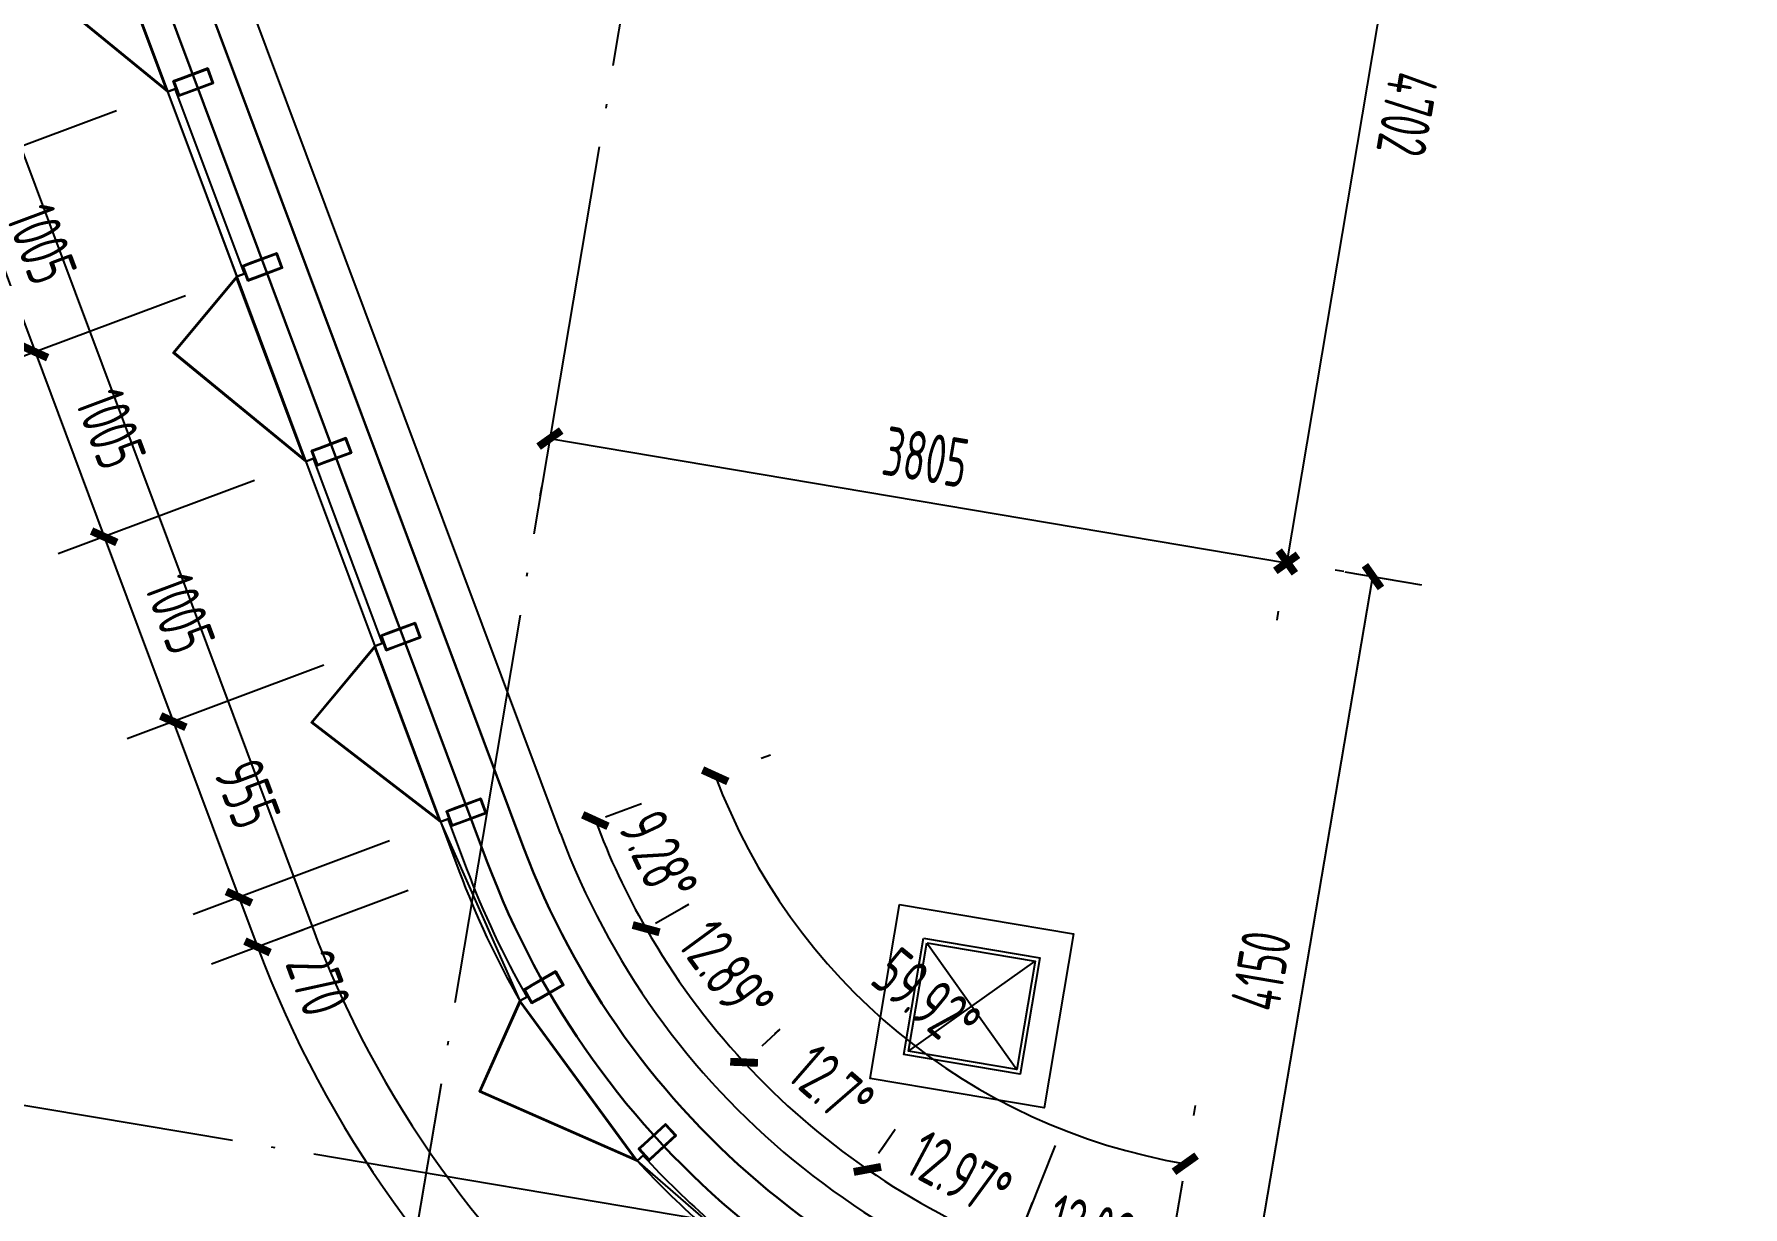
# Model space of a CAD drawing. Extents: x -936 to 12807311, y 101 to 1511157.
# Drawn here: x 12234968 to 12243670, y 1161088 to 1167061 of the extents above; entities that cross this region are included whole.
import ezdxf

# ---------------------------------------------------------------- set-up
doc = ezdxf.new("R2010")
doc.units = 0
doc.header["$LTSCALE"] = 1000
doc.header["$MEASUREMENT"] = 0
doc.linetypes.add('PX-GRID-T2$0$DOTE', pattern=[2.42, 2, -0.2, 0.02, -0.2])
doc.layers.add('PX-GLAZ-F2$0$PX-GLAZ-F2$0$_EDO-ALUMINIUM-SECTION', color=90, linetype='Continuous', lineweight=30)
doc.layers.add('PX-GLAZ-F2$0$PX-GLAZ-F2$0$PX-GLAZ-F2$0$板边线', color=36, linetype='Continuous', lineweight=30)
for name, color, linetype in [('PX-GLAZ-F2$0$PX-GLAZ-F2$0$PX-GLAZ-F2$0$幕墙线', 104, 'Continuous'), ('PX-GLAZ-F2$0$PX-GLAZ-F2$0$PX-GLAZ-F2$0$平台轮廓', 3, 'Continuous'), ('PX-GRID-T2$0$DOTE', 1, 'Continuous'), ('PX-PLAN-F2-T2$0$PUB_DIM', 3, 'Continuous'), ('PX-PLAN-F2-T2$0$WALL', 9, 'Continuous'), ('TX-CORE-T2-F2$0$T2-COLS-F2$0$0S-COLS-LINE', 90, 'Continuous')]:
    doc.layers.add(name, color=color, linetype=linetype)
doc.styles.add('PX-PLAN-F2-T2$0$XD2008_T3', font='xd-hzs.shx', dxfattribs={"width": 0.7, "bigfont": 'xd-hztxt.shx'})
doc.dimstyles.new('PX-PLAN-F2-T2$0$_TCH_ARCH&&100', dxfattribs={"dimtxt": 250, "dimasz": 100, "dimexe": 250, "dimexo": 300, "dimgap": 100, "dimtad": 1, "dimdec": 0, "dimzin": 0, "dimdsep": 46, "dimtxsty": 'PX-PLAN-F2-T2$0$XD2008_T3', "dimblk": 'PX-PLAN-F2-T2$0$_ArchTick', "dimcen": 0.09, "dimclrd": 1, "dimclrt": 4, "dimazin": 2, "dimtfac": 1, "dimtdec": 0, "dimtix": 1, "dimtmove": 2, "dimatfit": 3, "dimfxl": 0, "dimtolj": 1, "dimtzin": 0, "dimarcsym": 0})

# ---------------------------------------------------------------- blocks, each defined once
blk = doc.blocks.new('PX-PLAN-F2-T2$0$_ArchTick')
at = {"color": 0, "linetype": 'ByBlock', "const_width": 0.4}
blk.add_lwpolyline([(-0.5, -0.5), (0.5, 0.5)], dxfattribs=at)
blk = doc.blocks.new('*D1035')
at = {"layer": 'Defpoints', "color": 0, "transparency": 16777216}
for p in [(12241347.3, 1164372.4), (12240278.2, 1161679.3), (12240865.3, 1161515.2), (12240208.8, 1160789.2)]:
    blk.add_point(p, dxfattribs=at)
at = {"layer": 'PX-PLAN-F2-T2$0$PUB_DIM', "color": 0, "lineweight": -2, "transparency": 16777216}
for p, q in [((12240167.5, 1161400.4), (12239867.9, 1160645.6)), ((12240815.4, 1161219.4), (12240680.3, 1160418.5))]:
    blk.add_line(p, q, dxfattribs=at)
at = {"layer": 'PX-PLAN-F2-T2$0$PUB_DIM', "color": 1, "lineweight": -2, "transparency": 16777216}
blk.add_arc((12241347.3, 1164372.4), 3759.8, 248.34912, 260.42462, dxfattribs=at)
at = {"layer": 'PX-PLAN-F2-T2$0$PUB_DIM', "color": 1, "lineweight": -2, "transparency": 16777216, "xscale": 100, "yscale": 100, "zscale": 100}
for p, rotation in [((12239960.1, 1160877.9), 158.3491195027002), ((12240721.8, 1160665), 350.4246163874505)]:
    blk.add_blockref('PX-PLAN-F2-T2$0$_ArchTick', p, dxfattribs=dict(at, rotation=rotation))
at = {"layer": 'PX-PLAN-F2-T2$0$PUB_DIM', "color": 4, "transparency": 16777216, "insert": (12240395.9, 1160968.1), "char_height": 250, "attachment_point": 5, "rotation": 344.38687, "style": 'PX-PLAN-F2-T2$0$XD2008_T3'}
blk.add_mtext('\\A1;12.08°', dxfattribs=at)
blk = doc.blocks.new('*D1036')
at = {"layer": 'Defpoints', "color": 0, "transparency": 16777216}
for p in [(12241347.3, 1164372.4), (12239450.5, 1161126.2), (12239097.6, 1161113.8), (12239886.3, 1160692)]:
    blk.add_point(p, dxfattribs=at)
at = {"layer": 'PX-PLAN-F2-T2$0$PUB_DIM', "color": 0, "lineweight": -2, "transparency": 16777216}
for p, q in [((12239268, 1161360.7), (12239353.2, 1161484.1)), ((12239997, 1160970.9), (12240052.3, 1161110.3))]:
    blk.add_line(p, q, dxfattribs=at)
at = {"layer": 'PX-PLAN-F2-T2$0$PUB_DIM', "color": 1, "lineweight": -2, "transparency": 16777216}
blk.add_arc((12241347.3, 1164372.4), 3759.8, 235.37955, 248.34912, dxfattribs=at)
at = {"layer": 'PX-PLAN-F2-T2$0$PUB_DIM', "color": 1, "lineweight": -2, "transparency": 16777216, "xscale": 100, "yscale": 100, "zscale": 100}
for p, rotation in [((12239211.2, 1161278.4), 145.379549847625), ((12239960.1, 1160877.9), 338.3491195027369)]:
    blk.add_blockref('PX-PLAN-F2-T2$0$_ArchTick', p, dxfattribs=dict(at, rotation=rotation))
at = {"layer": 'PX-PLAN-F2-T2$0$PUB_DIM', "color": 4, "transparency": 16777216, "insert": (12239680.4, 1161255.4), "char_height": 250, "attachment_point": 5, "rotation": 331.86433, "style": 'PX-PLAN-F2-T2$0$XD2008_T3'}
blk.add_mtext('\\A1;12.97°', dxfattribs=at)
blk = doc.blocks.new('*D1037')
at = {"layer": 'Defpoints', "color": 0, "transparency": 16777216}
for p in [(12241347.3, 1164372.4), (12238454.4, 1161705.2), (12238778.8, 1161626.7), (12239111.8, 1161134.4)]:
    blk.add_point(p, dxfattribs=at)
at = {"layer": 'PX-PLAN-F2-T2$0$PUB_DIM', "color": 0, "lineweight": -2, "transparency": 16777216}
for p, q in [((12238675, 1161908.6), (12238766.9, 1161993.3)), ((12239282.2, 1161381.2), (12239353.2, 1161484.1))]:
    blk.add_line(p, q, dxfattribs=at)
at = {"layer": 'PX-PLAN-F2-T2$0$PUB_DIM', "color": 1, "lineweight": -2, "transparency": 16777216}
blk.add_arc((12241347.3, 1164372.4), 3759.8, 222.6756, 235.37955, dxfattribs=at)
at = {"layer": 'PX-PLAN-F2-T2$0$PUB_DIM', "color": 1, "lineweight": -2, "transparency": 16777216, "xscale": 100, "yscale": 100, "zscale": 100}
for p, rotation in [((12238583.1, 1161823.9), 132.6755980656981), ((12239211.2, 1161278.4), 325.3795498471216)]:
    blk.add_blockref('PX-PLAN-F2-T2$0$_ArchTick', p, dxfattribs=dict(at, rotation=rotation))
at = {"layer": 'PX-PLAN-F2-T2$0$PUB_DIM', "color": 4, "transparency": 16777216, "insert": (12239029.5, 1161703.6), "char_height": 250, "attachment_point": 5, "rotation": 319.02757, "style": 'PX-PLAN-F2-T2$0$XD2008_T3'}
blk.add_mtext('\\A1;12.7°', dxfattribs=at)
blk = doc.blocks.new('*D1038')
at = {"layer": 'Defpoints', "color": 0, "transparency": 16777216}
for p in [(12241347.3, 1164372.4), (12238009.2, 1162461.9), (12238233.3, 1162265.6), (12238519.6, 1161765.3)]:
    blk.add_point(p, dxfattribs=at)
at = {"layer": 'PX-PLAN-F2-T2$0$PUB_DIM', "color": 0, "lineweight": -2, "transparency": 16777216}
for p, q in [((12238269.5, 1162610.9), (12238301.1, 1162629)), ((12238740.1, 1161968.7), (12238766.9, 1161993.3))]:
    blk.add_line(p, q, dxfattribs=at)
at = {"layer": 'PX-PLAN-F2-T2$0$PUB_DIM', "color": 1, "lineweight": -2, "transparency": 16777216}
blk.add_arc((12241347.3, 1164372.4), 3759.8, 209.78424, 222.6756, dxfattribs=at)
at = {"layer": 'PX-PLAN-F2-T2$0$PUB_DIM', "color": 1, "lineweight": -2, "transparency": 16777216, "xscale": 100, "yscale": 100, "zscale": 100}
for p, rotation in [((12238084.2, 1162504.8), 119.7842379180482), ((12238583.1, 1161823.9), 312.6755980664748)]:
    blk.add_blockref('PX-PLAN-F2-T2$0$_ArchTick', p, dxfattribs=dict(at, rotation=rotation))
at = {"layer": 'PX-PLAN-F2-T2$0$PUB_DIM', "color": 4, "transparency": 16777216, "insert": (12238495.9, 1162283.3), "char_height": 250, "attachment_point": 5, "rotation": 306.22992, "style": 'PX-PLAN-F2-T2$0$XD2008_T3'}
blk.add_mtext('\\A1;12.89°', dxfattribs=at)
blk = doc.blocks.new('*D1039')
at = {"layer": 'Defpoints', "color": 0, "transparency": 16777216}
for p in [(12241347.3, 1164372.4), (12237595.7, 1162969.4), (12237901.9, 1162867.3), (12237871, 1162382.8)]:
    blk.add_point(p, dxfattribs=at)
at = {"layer": 'PX-PLAN-F2-T2$0$PUB_DIM', "color": 0, "lineweight": -2, "transparency": 16777216}
for p, q in [((12237876.7, 1163074.5), (12238059.9, 1163143)), ((12238131.4, 1162531.9), (12238301.1, 1162629))]:
    blk.add_line(p, q, dxfattribs=at)
at = {"layer": 'PX-PLAN-F2-T2$0$PUB_DIM', "color": 1, "lineweight": -2, "transparency": 16777216}
blk.add_arc((12241347.3, 1164372.4), 3759.8, 200.50484, 209.78424, dxfattribs=at)
at = {"layer": 'PX-PLAN-F2-T2$0$PUB_DIM', "color": 1, "lineweight": -2, "transparency": 16777216, "xscale": 100, "yscale": 100, "zscale": 100}
for p, rotation in [((12237825.7, 1163055.4), 110.504842390318), ((12238084.2, 1162504.8), 299.7842379183757)]:
    blk.add_blockref('PX-PLAN-F2-T2$0$_ArchTick', p, dxfattribs=dict(at, rotation=rotation))
at = {"layer": 'PX-PLAN-F2-T2$0$PUB_DIM', "color": 4, "transparency": 16777216, "insert": (12238147.5, 1162870.5), "char_height": 250, "attachment_point": 5, "rotation": 295.14454, "style": 'PX-PLAN-F2-T2$0$XD2008_T3'}
blk.add_mtext('\\A1;9.28°', dxfattribs=at)
blk = doc.blocks.new('*D1040')
at = {"layer": 'Defpoints', "color": 0, "transparency": 16777216}
for p in [(12241347.3, 1164372.4), (12238435.9, 1163283.6), (12238982.9, 1162354.6), (12240830.2, 1161307.4)]:
    blk.add_point(p, dxfattribs=at)
at = {"layer": 'PX-PLAN-F2-T2$0$PUB_DIM', "color": 0, "lineweight": -2, "transparency": 16777216}
for p, q in [((12238716.9, 1163388.7), (12238670, 1163371.2)), ((12240880.1, 1161603.2), (12240871.8, 1161553.9))]:
    blk.add_line(p, q, dxfattribs=at)
at = {"layer": 'PX-PLAN-F2-T2$0$PUB_DIM', "color": 1, "lineweight": -2, "transparency": 16777216}
blk.add_arc((12241347.3, 1164372.4), 3108.3, 200.50484, 260.42462, dxfattribs=at)
at = {"layer": 'PX-PLAN-F2-T2$0$PUB_DIM', "color": 1, "lineweight": -2, "transparency": 16777216, "xscale": 100, "yscale": 100, "zscale": 100}
for p, rotation in [((12238435.9, 1163283.6), 110.5048423896968), ((12240830.2, 1161307.4), 350.4246163874655)]:
    blk.add_blockref('PX-PLAN-F2-T2$0$_ArchTick', p, dxfattribs=dict(at, rotation=rotation))
at = {"layer": 'PX-PLAN-F2-T2$0$PUB_DIM', "color": 4, "transparency": 16777216, "insert": (12239511.9, 1162148.7), "char_height": 250, "attachment_point": 5, "rotation": 320.46473, "style": 'PX-PLAN-F2-T2$0$XD2008_T3'}
blk.add_mtext('\\A1;59.92°', dxfattribs=at)
blk = doc.blocks.new('*D1041')
at = {"layer": 'Defpoints', "color": 0, "transparency": 16777216}
for p in [(12241347.3, 1164372.4), (12235917.9, 1162341.9), (12237090.1, 1160739.3), (12240383, 1158656.5)]:
    blk.add_point(p, dxfattribs=at)
at = {"layer": 'PX-PLAN-F2-T2$0$PUB_DIM', "color": 0, "lineweight": -2, "transparency": 16777216}
for p, q in [((12236198.9, 1162447), (12236339.4, 1162499.6)), ((12240432.9, 1158952.4), (12240457.9, 1159100.3))]:
    blk.add_line(p, q, dxfattribs=at)
at = {"layer": 'PX-PLAN-F2-T2$0$PUB_DIM', "color": 1, "lineweight": -2, "transparency": 16777216}
blk.add_arc((12241347.3, 1164372.4), 5596.7, 200.50484, 260.42462, dxfattribs=at)
at = {"layer": 'PX-PLAN-F2-T2$0$PUB_DIM', "color": 1, "lineweight": -2, "transparency": 16777216, "xscale": 100, "yscale": 100, "zscale": 100}
for p, rotation in [((12236105.2, 1162412), 110.5048423897129), ((12240416.3, 1158853.7), 350.4246163875447)]:
    blk.add_blockref('PX-PLAN-F2-T2$0$_ArchTick', p, dxfattribs=dict(at, rotation=rotation))
at = {"layer": 'PX-PLAN-F2-T2$0$PUB_DIM', "color": 4, "transparency": 16777216, "insert": (12237927.9, 1160229.6), "char_height": 250, "attachment_point": 5, "rotation": 320.46473, "style": 'PX-PLAN-F2-T2$0$XD2008_T3'}
blk.add_mtext('\\A1;4694', dxfattribs=at)
blk = doc.blocks.new('*D1042')
at = {"layer": 'Defpoints', "color": 0, "transparency": 16777216}
for p in [(12241347.3, 1164372.4), (12241786, 1164297.7), (12240650.8, 1160281.3)]:
    blk.add_point(p, dxfattribs=at)
at = {"layer": 'PX-PLAN-F2-T2$0$PUB_DIM', "color": 1, "lineweight": -2, "transparency": 16777216}
blk.add_line((12241089.6, 1160206.6), (12241786, 1164297.7), dxfattribs=at)
at = {"layer": 'PX-PLAN-F2-T2$0$PUB_DIM', "color": 0, "lineweight": -2, "transparency": 16777216}
for p, q in [((12241643, 1164322.1), (12242032.5, 1164255.8)), ((12240946.5, 1160230.9), (12241336, 1160164.6))]:
    blk.add_line(p, q, dxfattribs=at)
at = {"layer": 'PX-PLAN-F2-T2$0$PUB_DIM', "color": 1, "lineweight": -2, "transparency": 16777216, "xscale": 100, "yscale": 100, "zscale": 100}
for p, rotation in [((12241786, 1164297.7), 80.33869558370442), ((12241089.6, 1160206.6), 260.3386955837044)]:
    blk.add_blockref('PX-PLAN-F2-T2$0$_ArchTick', p, dxfattribs=dict(at, rotation=rotation))
at = {"layer": 'PX-PLAN-F2-T2$0$PUB_DIM', "color": 4, "transparency": 16777216, "insert": (12241216, 1162289.9), "char_height": 250, "attachment_point": 5, "rotation": 80.3387, "style": 'PX-PLAN-F2-T2$0$XD2008_T3'}
blk.add_mtext('\\A1;4150', dxfattribs=at)
blk = doc.blocks.new('*D1044')
at = {"layer": 'Defpoints', "color": 0, "transparency": 16777216}
for p in [(12237058, 1163056.5), (12237152.6, 1162803.7), (12236105.2, 1162412)]:
    blk.add_point(p, dxfattribs=at)
at = {"layer": 'PX-PLAN-F2-T2$0$PUB_DIM', "color": 0, "lineweight": -2, "transparency": 16777216}
for p, q in [((12236777, 1162951.4), (12235776.5, 1162577.3)), ((12236871.6, 1162698.6), (12235871, 1162324.4))]:
    blk.add_line(p, q, dxfattribs=at)
at = {"layer": 'PX-PLAN-F2-T2$0$PUB_DIM', "color": 1, "lineweight": -2, "transparency": 16777216}
blk.add_line((12236010.6, 1162664.8), (12236105.2, 1162412), dxfattribs=at)
at = {"layer": 'PX-PLAN-F2-T2$0$PUB_DIM', "color": 1, "lineweight": -2, "transparency": 16777216, "xscale": 100, "yscale": 100, "zscale": 100}
for p, rotation in [((12236010.6, 1162664.8), 110.5048423898568), ((12236105.2, 1162412), 290.5048423898568)]:
    blk.add_blockref('PX-PLAN-F2-T2$0$_ArchTick', p, dxfattribs=dict(at, rotation=rotation))
at = {"layer": 'PX-PLAN-F2-T2$0$PUB_DIM', "color": 4, "transparency": 16777216, "insert": (12236414.6, 1162226.9), "char_height": 250, "attachment_point": 5, "rotation": 290.50484, "style": 'PX-PLAN-F2-T2$0$XD2008_T3'}
blk.add_mtext('\\A1;270', dxfattribs=at)
blk = doc.blocks.new('*D1045')
at = {"layer": 'Defpoints', "color": 0, "transparency": 16777216}
for p in [(12236723.4, 1163951.1), (12237058, 1163056.5), (12236010.6, 1162664.8)]:
    blk.add_point(p, dxfattribs=at)
at = {"layer": 'PX-PLAN-F2-T2$0$PUB_DIM', "color": 0, "lineweight": -2, "transparency": 16777216}
for p, q in [((12236442.5, 1163846), (12235441.9, 1163471.8)), ((12236777, 1162951.4), (12235776.5, 1162577.3))]:
    blk.add_line(p, q, dxfattribs=at)
at = {"layer": 'PX-PLAN-F2-T2$0$PUB_DIM', "color": 1, "lineweight": -2, "transparency": 16777216}
blk.add_line((12235676.1, 1163559.4), (12236010.6, 1162664.8), dxfattribs=at)
at = {"layer": 'PX-PLAN-F2-T2$0$PUB_DIM', "color": 1, "lineweight": -2, "transparency": 16777216, "xscale": 100, "yscale": 100, "zscale": 100}
for p, rotation in [((12235676.1, 1163559.4), 110.5048423898745), ((12236010.6, 1162664.8), 290.5048423898745)]:
    blk.add_blockref('PX-PLAN-F2-T2$0$_ArchTick', p, dxfattribs=dict(at, rotation=rotation))
at = {"layer": 'PX-PLAN-F2-T2$0$PUB_DIM', "color": 4, "transparency": 16777216, "insert": (12236054.1, 1163190.9), "char_height": 250, "attachment_point": 5, "rotation": 290.50484, "style": 'PX-PLAN-F2-T2$0$XD2008_T3'}
blk.add_mtext('\\A1;955', dxfattribs=at)
blk = doc.blocks.new('*D1046')
at = {"layer": 'Defpoints', "color": 0, "transparency": 16777216}
for p in [(12236371.4, 1164892.4), (12236723.4, 1163951.1), (12235676.1, 1163559.4)]:
    blk.add_point(p, dxfattribs=at)
at = {"layer": 'PX-PLAN-F2-T2$0$PUB_DIM', "color": 0, "lineweight": -2, "transparency": 16777216}
for p, q in [((12236090.4, 1164787.3), (12235089.9, 1164413.2)), ((12236442.5, 1163846), (12235441.9, 1163471.8))]:
    blk.add_line(p, q, dxfattribs=at)
at = {"layer": 'PX-PLAN-F2-T2$0$PUB_DIM', "color": 1, "lineweight": -2, "transparency": 16777216}
blk.add_line((12235324.1, 1164500.7), (12235676.1, 1163559.4), dxfattribs=at)
at = {"layer": 'PX-PLAN-F2-T2$0$PUB_DIM', "color": 1, "lineweight": -2, "transparency": 16777216, "xscale": 100, "yscale": 100, "zscale": 100}
for p, rotation in [((12235324.1, 1164500.7), 110.5048423897924), ((12235676.1, 1163559.4), 290.5048423897924)]:
    blk.add_blockref('PX-PLAN-F2-T2$0$_ArchTick', p, dxfattribs=dict(at, rotation=rotation))
at = {"layer": 'PX-PLAN-F2-T2$0$PUB_DIM', "color": 4, "transparency": 16777216, "insert": (12235710.8, 1164108.9), "char_height": 250, "attachment_point": 5, "rotation": 290.50484, "style": 'PX-PLAN-F2-T2$0$XD2008_T3'}
blk.add_mtext('\\A1;1005', dxfattribs=at)
blk = doc.blocks.new('*D1047')
at = {"layer": 'Defpoints', "color": 0, "transparency": 16777216}
for p in [(12236019.4, 1165833.7), (12236371.4, 1164892.4), (12235324.1, 1164500.7)]:
    blk.add_point(p, dxfattribs=at)
at = {"layer": 'PX-PLAN-F2-T2$0$PUB_DIM', "color": 0, "lineweight": -2, "transparency": 16777216}
for p, q in [((12235738.4, 1165728.7), (12234737.9, 1165354.5)), ((12236090.4, 1164787.3), (12235089.9, 1164413.2))]:
    blk.add_line(p, q, dxfattribs=at)
at = {"layer": 'PX-PLAN-F2-T2$0$PUB_DIM', "color": 1, "lineweight": -2, "transparency": 16777216}
blk.add_line((12234972, 1165442.1), (12235324.1, 1164500.7), dxfattribs=at)
at = {"layer": 'PX-PLAN-F2-T2$0$PUB_DIM', "color": 1, "lineweight": -2, "transparency": 16777216, "xscale": 100, "yscale": 100, "zscale": 100}
for p, rotation in [((12234972, 1165442.1), 110.5048423898593), ((12235324.1, 1164500.7), 290.5048423898593)]:
    blk.add_blockref('PX-PLAN-F2-T2$0$_ArchTick', p, dxfattribs=dict(at, rotation=rotation))
at = {"layer": 'PX-PLAN-F2-T2$0$PUB_DIM', "color": 4, "transparency": 16777216, "insert": (12235358.8, 1165050.2), "char_height": 250, "attachment_point": 5, "rotation": 290.50484, "style": 'PX-PLAN-F2-T2$0$XD2008_T3'}
blk.add_mtext('\\A1;1005', dxfattribs=at)
blk = doc.blocks.new('*D1048')
at = {"layer": 'Defpoints', "color": 0, "transparency": 16777216}
for p in [(12235667.3, 1166775.1), (12236019.4, 1165833.7), (12234972, 1165442.1)]:
    blk.add_point(p, dxfattribs=at)
at = {"layer": 'PX-PLAN-F2-T2$0$PUB_DIM', "color": 0, "lineweight": -2, "transparency": 16777216}
for p, q in [((12235386.3, 1166670), (12234385.8, 1166295.8)), ((12235738.4, 1165728.7), (12234737.9, 1165354.5))]:
    blk.add_line(p, q, dxfattribs=at)
at = {"layer": 'PX-PLAN-F2-T2$0$PUB_DIM', "color": 1, "lineweight": -2, "transparency": 16777216}
blk.add_line((12234620, 1166383.4), (12234972, 1165442.1), dxfattribs=at)
at = {"layer": 'PX-PLAN-F2-T2$0$PUB_DIM', "color": 1, "lineweight": -2, "transparency": 16777216, "xscale": 100, "yscale": 100, "zscale": 100}
for p, rotation in [((12234620, 1166383.4), 110.5048423898575), ((12234972, 1165442.1), 290.5048423898576)]:
    blk.add_blockref('PX-PLAN-F2-T2$0$_ArchTick', p, dxfattribs=dict(at, rotation=rotation))
at = {"layer": 'PX-PLAN-F2-T2$0$PUB_DIM', "color": 4, "transparency": 16777216, "insert": (12235006.7, 1165991.5), "char_height": 250, "attachment_point": 5, "rotation": 290.50484, "style": 'PX-PLAN-F2-T2$0$XD2008_T3'}
blk.add_mtext('\\A1;1005', dxfattribs=at)
blk = doc.blocks.new('*D1049')
at = {"layer": 'Defpoints', "color": 0, "transparency": 16777216}
for p in [(12235315.3, 1167716.4), (12235667.3, 1166775.1), (12234620, 1166383.4)]:
    blk.add_point(p, dxfattribs=at)
at = {"layer": 'PX-PLAN-F2-T2$0$PUB_DIM', "color": 0, "lineweight": -2, "transparency": 16777216}
for p, q in [((12235034.3, 1167611.3), (12234033.8, 1167237.1)), ((12235386.3, 1166670), (12234385.8, 1166295.8))]:
    blk.add_line(p, q, dxfattribs=at)
at = {"layer": 'PX-PLAN-F2-T2$0$PUB_DIM', "color": 1, "lineweight": -2, "transparency": 16777216}
blk.add_line((12234267.9, 1167324.7), (12234620, 1166383.4), dxfattribs=at)
at = {"layer": 'PX-PLAN-F2-T2$0$PUB_DIM', "color": 1, "lineweight": -2, "transparency": 16777216, "xscale": 100, "yscale": 100, "zscale": 100}
for p, rotation in [((12234267.9, 1167324.7), 110.5048423899291), ((12234620, 1166383.4), 290.5048423899291)]:
    blk.add_blockref('PX-PLAN-F2-T2$0$_ArchTick', p, dxfattribs=dict(at, rotation=rotation))
at = {"layer": 'PX-PLAN-F2-T2$0$PUB_DIM', "color": 4, "transparency": 16777216, "insert": (12234654.7, 1166932.9), "char_height": 250, "attachment_point": 5, "rotation": 290.50484, "style": 'PX-PLAN-F2-T2$0$XD2008_T3'}
blk.add_mtext('\\A1;1005', dxfattribs=at)
blk = doc.blocks.new('*D1123')
at = {"layer": 'Defpoints', "color": 0, "transparency": 16777216}
for p in [(12237595.1, 1165005.5), (12241346.5, 1164367.9), (12241347.3, 1164372.4)]:
    blk.add_point(p, dxfattribs=at)
at = {"layer": 'PX-PLAN-F2-T2$0$PUB_DIM', "color": 1, "lineweight": -2, "transparency": 16777216}
blk.add_line((12237594.3, 1165001), (12241346.5, 1164367.9), dxfattribs=at)
at = {"layer": 'PX-PLAN-F2-T2$0$PUB_DIM', "color": 0, "lineweight": -2, "transparency": 16777216}
for p, q in [((12237545.2, 1164709.6), (12237552.8, 1164754.4)), ((12241297.4, 1164076.6), (12241304.9, 1164121.4))]:
    blk.add_line(p, q, dxfattribs=at)
at = {"layer": 'PX-PLAN-F2-T2$0$PUB_DIM', "color": 1, "lineweight": -2, "transparency": 16777216, "xscale": 100, "yscale": 100, "zscale": 100}
for p, rotation in [((12237594.3, 1165001), 170.4237892473128), ((12241346.5, 1164367.9), 350.4237892473128)]:
    blk.add_blockref('PX-PLAN-F2-T2$0$_ArchTick', p, dxfattribs=dict(at, rotation=rotation))
at = {"layer": 'PX-PLAN-F2-T2$0$PUB_DIM', "color": 4, "transparency": 16777216, "insert": (12239507.9, 1164906.3), "char_height": 250, "attachment_point": 5, "rotation": 350.42379, "style": 'PX-PLAN-F2-T2$0$XD2008_T3'}
blk.add_mtext('\\A1;3805', dxfattribs=at)
blk = doc.blocks.new('*D1124')
at = {"layer": 'Defpoints', "color": 0, "transparency": 16777216}
for p in [(12242124, 1169010.1), (12241341.8, 1164373.4), (12241347.3, 1164372.4)]:
    blk.add_point(p, dxfattribs=at)
at = {"layer": 'PX-PLAN-F2-T2$0$PUB_DIM', "color": 1, "lineweight": -2, "transparency": 16777216}
blk.add_line((12242129.5, 1169009.2), (12241347.3, 1164372.4), dxfattribs=at)
at = {"layer": 'PX-PLAN-F2-T2$0$PUB_DIM', "color": 0, "lineweight": -2, "transparency": 16777216}
for p, q in [((12242419.9, 1168960.2), (12242376, 1168967.6)), ((12241637.6, 1164323.5), (12241593.8, 1164330.8))]:
    blk.add_line(p, q, dxfattribs=at)
at = {"layer": 'PX-PLAN-F2-T2$0$PUB_DIM', "color": 1, "lineweight": -2, "transparency": 16777216, "xscale": 100, "yscale": 100, "zscale": 100}
for p, rotation in [((12242129.5, 1169009.2), 80.42378924732958), ((12241347.3, 1164372.4), 260.4237892473296)]:
    blk.add_blockref('PX-PLAN-F2-T2$0$_ArchTick', p, dxfattribs=dict(at, rotation=rotation))
at = {"layer": 'PX-PLAN-F2-T2$0$PUB_DIM', "color": 4, "transparency": 16777216, "insert": (12241960.3, 1166653.4), "char_height": 250, "attachment_point": 5, "rotation": 260.42379, "style": 'PX-PLAN-F2-T2$0$XD2008_T3'}
blk.add_mtext('\\A1;4702', dxfattribs=at)
blk = doc.blocks.new('TX-CORE-T2-F2$0$T2-COLS-F2$0$COL-600X600')
at = {"layer": 'Defpoints'}
for p, q in [((-280, -280), (280, 280)), ((-280, 280), (280, -280))]:
    blk.add_line(p, q, dxfattribs=at)
blk.add_lwpolyline([(-450, 450), (450, 450), (450, -450), (-450, -450)], close=True, dxfattribs=at)
at = {"layer": 'TX-CORE-T2-F2$0$T2-COLS-F2$0$0S-COLS-LINE'}
for points in [[(-300, 300), (300, 300), (300, -300), (-300, -300)], [(-280, 280), (280, 280), (280, -280), (-280, -280)]]:
    blk.add_lwpolyline(points, close=True, dxfattribs=at)
blk = doc.blocks.new('TX-CORE-T2-F2$0$T2-COLS-F2')
at = {"layer": 'TX-CORE-T2-F2$0$T2-COLS-F2$0$0S-COLS-LINE', "rotation": 350.4236160359247}
blk.add_blockref('TX-CORE-T2-F2$0$T2-COLS-F2$0$COL-600X600', (12239743.1, 1162109.9), dxfattribs=at)
blk = doc.blocks.new('TX-CORE-T2-F2')
blk.add_blockref('TX-CORE-T2-F2$0$T2-COLS-F2', (0, 0))
blk = doc.blocks.new('PX-GLAZ-F2$0$PX-GLAZ-F2$0$标准块')
at = {"layer": 'PX-GLAZ-F2$0$PX-GLAZ-F2$0$_EDO-ALUMINIUM-SECTION'}
blk.add_line((0, 0), (0, -46, 0.1), dxfattribs=at)
at = {"layer": 'PX-GLAZ-F2$0$PX-GLAZ-F2$0$_EDO-ALUMINIUM-SECTION', "extrusion": (1.58294e-17, 0.001776, 0.999998)}
for points in [[(40, -49), (40, -85), (40, -233), (-40, -233), (-40, -85.2), (-40, -46), (40, -46)], [(37, -49), (37, -85), (37, -85), (37, -230), (-37, -230), (-37, -85), (-37, -85), (-37, -49), (37, -49)]]:
    blk.add_lwpolyline(points, close=True, dxfattribs=at)
blk = doc.blocks.new('PX-GLAZ-F2')
for p, q in [((12235684.6, 1166781.5), (12236036.7, 1165840.2, 0)), ((12235647.1, 1166767.5), (12235999.2, 1165826.2, 0)), ((12236351.2, 1164884.9, 38.6), (12236703.3, 1163943.5)), ((12236388.7, 1164898.9, 38.6), (12236740.7, 1163957.6))]:
    blk.add_line(p, q)
for points in [[(12237039.2, 1163045.2), (12237132.4, 1162796.1, 0.04051), (12237441.7, 1162137.1, 0.04051)], [(12237076.7, 1163059.2), (12237169.8, 1162810.2, 0.04051), (12237476.4, 1162157, 0.04051)], [(12238038.3, 1161322.7, 0.055531), (12238790.6, 1160669.2, 0.055531)], [(12238067.7, 1161349.8, 0.055531), (12238813.4, 1160702.1, 0.055531)]]:
    blk.add_lwpolyline(points, format="xyb")
at = {"layer": 'PX-GLAZ-F2$0$PX-GLAZ-F2$0$_EDO-ALUMINIUM-SECTION'}
blk.add_lwpolyline([(12224760.3, 1188028.4), (12226613.7, 1186175, -0.107289), (12231238.9, 1178985), (12237273.6, 1162848.6, 0.267574), (12240624.4, 1160082.9), (12251365.8, 1158270.9, 0.414208), (12256378.8, 1161836.6), (12258925.6, 1176931.8)], format="xyb", dxfattribs=at)
for points in [[(12235295.4, 1167709), (12234971.9, 1167320.9), (12235647.5, 1166767.6)], [(12235294.4, 1167703.1), (12234976.2, 1167321.3), (12235640.8, 1166777)], [(12235999.2, 1165826.2), (12235675.7, 1165438.1), (12236351.2, 1164884.9)], [(12235998.2, 1165820.3), (12235679.9, 1165438.5), (12236344.5, 1164894.2)], [(12236703.3, 1163943.5), (12236379.8, 1163555.5), (12237037.8, 1163049)], [(12236702.3, 1163937.7), (12236384.1, 1163556), (12237031.3, 1163057.7)], [(12237441.7, 1162137.1), (12237235.1, 1161675.6), (12238038.8, 1161322.1)], [(12237442.3, 1162131.2), (12237239.1, 1161677.1), (12238029.8, 1161329.4)]]:
    blk.add_lwpolyline(points, close=True, dxfattribs=at)
at = {"layer": 'PX-GLAZ-F2$0$PX-GLAZ-F2$0$PX-GLAZ-F2$0$幕墙线'}
for points in [[(12234971.9, 1167320.9), (12235646.9, 1166768.1), (12235999.2, 1165826.2), (12235675.7, 1165438.1), (12236351.2, 1164884.9), (12236703.3, 1163943.5), (12236379.8, 1163555.5), (12237037.8, 1163049), (12237441.7, 1162137.1), (12237235.1, 1161675.6), (12238039.1, 1161322), (12238790.6, 1160669.2), (12238805.6, 1160165.7), (12239687, 1160189.9), (12240696.7, 1159918.6), (12240772.3, 1159460.2), (12241687.7, 1159751.6), (12242678.7, 1159584.2), (12242852.3, 1159109.3), (12243669.7, 1159417.1), (12244660.7, 1159249.9)], [(12235646.9, 1166768.1), (12237037.8, 1163049)]]:
    blk.add_lwpolyline(points, dxfattribs=at)
for points in [[(12237039.2, 1163045.2), (12237132.4, 1162796.1, 0.04051), (12237441.7, 1162137.1)], [(12238038.3, 1161322.7, 0.055531), (12238790.6, 1160669.2)]]:
    blk.add_lwpolyline(points, format="xyb", dxfattribs=at)
at = {"layer": 'PX-GLAZ-F2$0$PX-GLAZ-F2$0$PX-GLAZ-F2$0$平台轮廓', "ltscale": 100}
blk.add_lwpolyline([(12224100.2, 1188475.8), (12223535.2, 1187910.8), (12225942, 1185503.9, -0.10729), (12230349.1, 1178653), (12236383.1, 1162515.9, 0.267574), (12240465.6, 1159146.3), (12251256.4, 1157325.9, 0.414208), (12258631.8, 1162572), (12261004, 1176631.9, -0.414213), (12266766.1, 1180730.4), (12271464.5, 1179938.4, -0.197624), (12274687.3, 1177917.7), (12277075, 1174576.9, 0.197266), (12281463.1, 1171846.1), (12294714.9, 1169610.3), (12294846.9, 1170392.9)], format="xyb", dxfattribs=at)
at = {"layer": 'PX-GLAZ-F2$0$PX-GLAZ-F2$0$PX-GLAZ-F2$0$板边线', "color": 30}
blk.add_lwpolyline([(12229273.1, 1193648.6), (12224347.6, 1188723.3), (12226754.4, 1186316.5, -0.107289), (12231425.5, 1179055.2), (12237460.2, 1162918.7, 0.267574), (12240656.9, 1160280.2), (12251398.4, 1158468.2, 0.414208), (12256180.9, 1161870), (12261231.5, 1191806)], format="xyb", dxfattribs=at)
at = {"layer": 'PX-GLAZ-F2$0$PX-GLAZ-F2$0$_EDO-ALUMINIUM-SECTION', "extrusion": (-0.003026, -0.001132, 0.999995), "rotation": 110.5047442260197}
for p in [(12235591.1, 1166724.9, -38341.3), (12235943.2, 1165783.6, -38341.3), (12236295.2, 1164842.2, -38341.3), (12236647.3, 1163900.9, -38341.3), (12236981.8, 1163006.3, -38341.3)]:
    blk.add_blockref('PX-GLAZ-F2$0$PX-GLAZ-F2$0$标准块', p, dxfattribs=at)
at = {"layer": 'PX-GLAZ-F2$0$PX-GLAZ-F2$0$_EDO-ALUMINIUM-SECTION', "extrusion": (0.00134, 0.001235, 0.999998), "rotation": 119.7841698491869}
blk.add_blockref('PX-GLAZ-F2$0$PX-GLAZ-F2$0$标准块', (12237430.7, 1162116, 17830.8), dxfattribs=at)
at = {"layer": 'PX-GLAZ-F2$0$PX-GLAZ-F2$0$_EDO-ALUMINIUM-SECTION', "extrusion": (0.00103, 0.001503, 0.999998), "rotation": 132.6755330158487}
blk.add_blockref('PX-GLAZ-F2$0$PX-GLAZ-F2$0$标准块', (12238032.3, 1161301.9, 14356.4), dxfattribs=at)
blk = doc.blocks.new('PX-GRID-T2')
at = {"layer": 'PX-GRID-T2$0$DOTE', "linetype": 'PX-GRID-T2$0$DOTE'}
for p, q in [((12245896.9, 1214212.6), (12236203.4, 1156756.7)), ((12222073.6, 1163772.7), (12268320.2, 1155970.4))]:
    blk.add_line(p, q, dxfattribs=at)
blk = doc.blocks.new('PX-PLAN-F2-T2')
at = {"layer": 'PX-PLAN-F2-T2$0$WALL'}
for p, q in [((12237460.194, 1162918.74), (12235099.323, 1169231.552)), ((12237647.523, 1162988.797), (12235347.422, 1169139.112))]:
    blk.add_line(p, q, dxfattribs=at)
for radius in [3950, 4150]:
    blk.add_arc((12241347.261, 1164372.429), radius, 200.5048424, 260.4246164, dxfattribs=at)
at = {"layer": 'PX-PLAN-F2-T2$0$PUB_DIM'}
for base, p1, p2, angle, picture, middle, turn in [((12241347.262, 1164372.438), (12242124.044, 1169010.094), (12241341.78, 1164373.362), 260.4237892, '*D1124', (12241960.259, 1166653.373), 260.4237892), ((12241346.502, 1164367.927), (12237595.103, 1165005.457), (12241347.261, 1164372.429), 350.4237892, '*D1123', (12239507.853, 1164906.305), 350.4237892)]:
    dim = blk.add_linear_dim(base=base, p1=p1, p2=p2, angle=angle, dimstyle='PX-PLAN-F2-T2$0$_TCH_ARCH&&100', override={"dimgap": 0}, dxfattribs=at)
    dim.commit()
    dim.dimension.update_dxf_attribs({"geometry": picture, "text_midpoint": middle, "dimtype": 161, "text_rotation": turn})
for p1, p2, distance, picture, middle in [((12235315.298, 1167716.397), (12235667.336, 1166775.071), -1118.207, '*D1049', (12234654.701, 1166932.856)), ((12235667.336, 1166775.071), (12236019.374, 1165833.745), -1118.207, '*D1048', (12235006.739, 1165991.53)), ((12236019.374, 1165833.745), (12236371.412, 1164892.419), -1118.207, '*D1047', (12235358.777, 1165050.204)), ((12236371.412, 1164892.419), (12236723.45, 1163951.094), -1118.207, '*D1046', (12235710.815, 1164108.878)), ((12240650.794, 1160281.293), (12241347.261, 1164372.429), -445.088, '*D1042', (12241215.994, 1162289.925)), ((12236723.45, 1163951.094), (12237058.005, 1163056.515), -1118.207, '*D1045', (12236054.112, 1163190.926))]:
    dim = blk.add_aligned_dim(p1=p1, p2=p2, distance=distance, dimstyle='PX-PLAN-F2-T2$0$_TCH_ARCH&&100', dxfattribs=at)
    dim.commit()
    dim.dimension.update_dxf_attribs({"geometry": picture, "text_midpoint": middle})
dim = blk.add_angular_dim_3p(base=(12237090.143, 1160739.32), center=(12241347.261, 1164372.429), p1=(12235917.868, 1162341.939), p2=(12240383.016, 1158656.536), text='4694', dimstyle='PX-PLAN-F2-T2$0$_TCH_ARCH&&100', dxfattribs=at)
dim.commit()
dim.dimension.update_dxf_attribs({"geometry": '*D1041', "text_midpoint": (12237927.918, 1160229.633)})
for base, p1, p2, picture, middle in [((12237901.9, 1162867.333), (12237595.713, 1162969.422), (12237871.04, 1162382.849), '*D1039', (12238147.456, 1162870.496)), ((12238233.264, 1162265.572), (12238009.175, 1162461.909), (12238519.555, 1161765.326), '*D1038', (12238495.937, 1162283.288)), ((12238982.904, 1162354.64), (12238435.875, 1163283.626), (12240830.207, 1161307.414), '*D1040', (12239511.874, 1162148.717)), ((12238778.804, 1161626.732), (12238454.391, 1161705.246), (12239111.76, 1161134.359), '*D1037', (12239029.531, 1161703.593)), ((12239450.511, 1161126.175), (12239097.571, 1161113.806), (12239886.306, 1160692.03), '*D1036', (12239680.405, 1161255.356)), ((12240208.813, 1160789.168), (12240278.192, 1161679.258), (12240865.26, 1161515.2), '*D1035', (12240395.913, 1160968.095))]:
    dim = blk.add_angular_dim_3p(base=base, center=(12241347.261, 1164372.429), p1=p1, p2=p2, dimstyle='PX-PLAN-F2-T2$0$_TCH_ARCH&&100', dxfattribs=at)
    dim.commit()
    dim.dimension.update_dxf_attribs({"geometry": picture, "text_midpoint": middle})
dim = blk.add_linear_dim(base=(12236105.197, 1162411.997), p1=(12237058.005, 1163056.515), p2=(12237152.557, 1162803.69), angle=290.5048424, dimstyle='PX-PLAN-F2-T2$0$_TCH_ARCH&&100', dxfattribs=at)
dim.commit()
dim.dimension.update_dxf_attribs({"geometry": '*D1044', "text_midpoint": (12236414.628, 1162226.93), "dimtype": 161})

msp = doc.modelspace()

# ---------------------------------------------------------------- block references
for name in ['TX-CORE-T2-F2', 'PX-PLAN-F2-T2', 'PX-GRID-T2', 'PX-GLAZ-F2']:
    msp.add_blockref(name, (0, 0))

doc.saveas('drawing.dxf')
